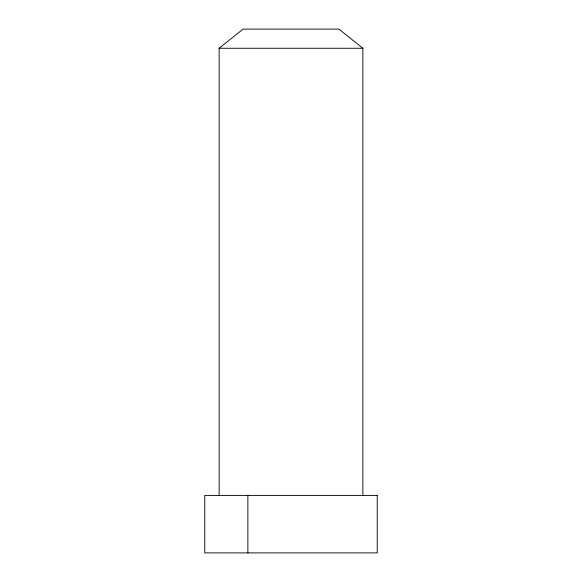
<?xml version="1.0" encoding="UTF-8"?>
<svg xmlns="http://www.w3.org/2000/svg" width="582" height="582" viewBox="0 0 582 582"><rect width="100%" height="100%" fill="white"/><g stroke="black" fill="none" stroke-linecap="round" stroke-linejoin="round"><path stroke-width="0.87" d="M219.138 495.413L219.138 48.262L243.094 29.1L338.906 29.1L362.862 48.262L362.862 495.413M219.138 48.262L362.862 48.262M247.881 495.413L247.881 552.9M377.231 495.413L204.769 495.413L204.769 552.9L377.231 552.9L377.231 495.413"/></g></svg>
